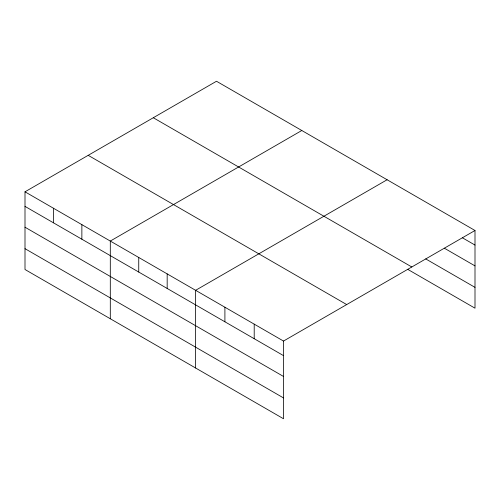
<?xml version="1.0" encoding="UTF-8"?>
<svg xmlns="http://www.w3.org/2000/svg" width="500" height="500" viewBox="0 0 500 500"><rect width="100%" height="100%" fill="white"/><g stroke="black" fill="none" stroke-linecap="round" stroke-linejoin="round"><path stroke-width="0.75" d="M407.75 269.363L475 308.188L475 230.494L216.494 81.25L25 191.812L25 269.506L283.506 418.75L283.506 341.056L25 191.812M301.8 130.5L110.306 241.062L110.306 318.756M387.106 179.756L195.613 290.312L195.613 368.006M283.506 341.056L475 230.494M462.35 237.763L475 245.069M444.369 248.212L475 265.894M425.725 258.913L475 287.356M153.3 117.737L411.806 266.981M88.194 155.325L346.7 304.569M25 206.381L283.506 355.625M25 227.213L283.506 376.456M25 248.675L283.506 397.919M254.206 324.144L254.206 338.713M224.906 307.225L224.906 321.794M167.175 273.894L167.175 288.463M138.744 257.481L138.744 272.05M81.869 224.644L81.869 239.213M53.438 208.225L53.438 222.8"/></g></svg>
